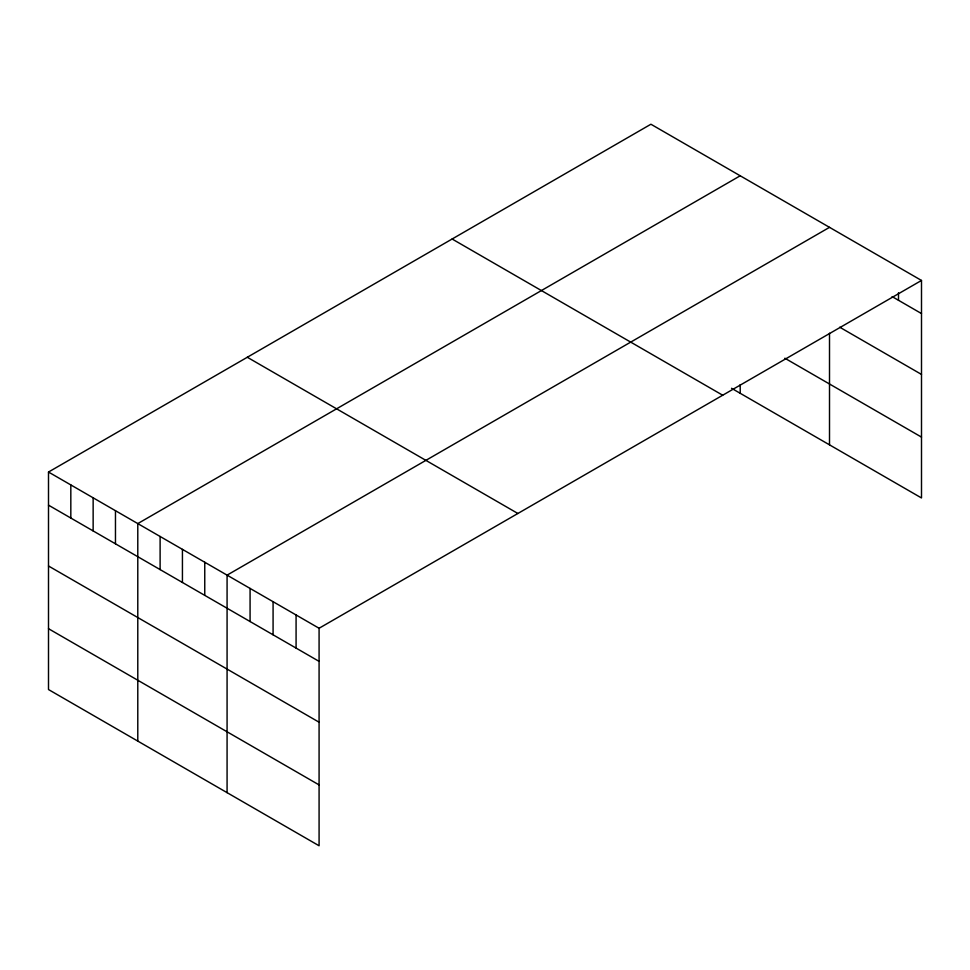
<?xml version="1.0" encoding="UTF-8"?>
<svg xmlns="http://www.w3.org/2000/svg" width="970" height="970" viewBox="0 0 970 970"><rect width="100%" height="100%" fill="white"/><g stroke="black" fill="none" stroke-linecap="round" stroke-linejoin="round"><path stroke-width="1.45" d="M48.5 472.038L319.082 628.257L319.082 845.767L48.5 689.549L48.5 472.038L650.918 124.233L921.5 280.451L921.5 497.962L731.525 388.279M740.207 175.788L137.788 523.594L137.788 741.092M829.508 227.344L227.077 575.149L227.077 792.648M319.082 628.257L921.5 280.451M892.109 296.602L921.5 313.565M839.729 327.205L921.5 374.42M784.851 358.221L921.5 437.106M452.117 239.008L722.698 395.226M247.302 357.263L517.883 513.482M48.5 505.152L319.082 661.37M48.5 565.995L319.082 722.213M48.5 628.693L319.082 784.912M898.499 292.758L898.499 300.288M829.508 333.243L829.508 444.842M740.207 384.605L740.207 393.299M296.08 614.98L296.08 648.093M273.079 601.703L273.079 634.816M250.078 588.426L250.078 621.528M204.755 562.26L204.755 595.362M182.433 549.372L182.433 582.473M160.111 536.483L160.111 569.584M115.466 510.705L115.466 543.818M93.144 497.816L93.144 530.929M70.822 484.927L70.822 518.041"/></g></svg>
